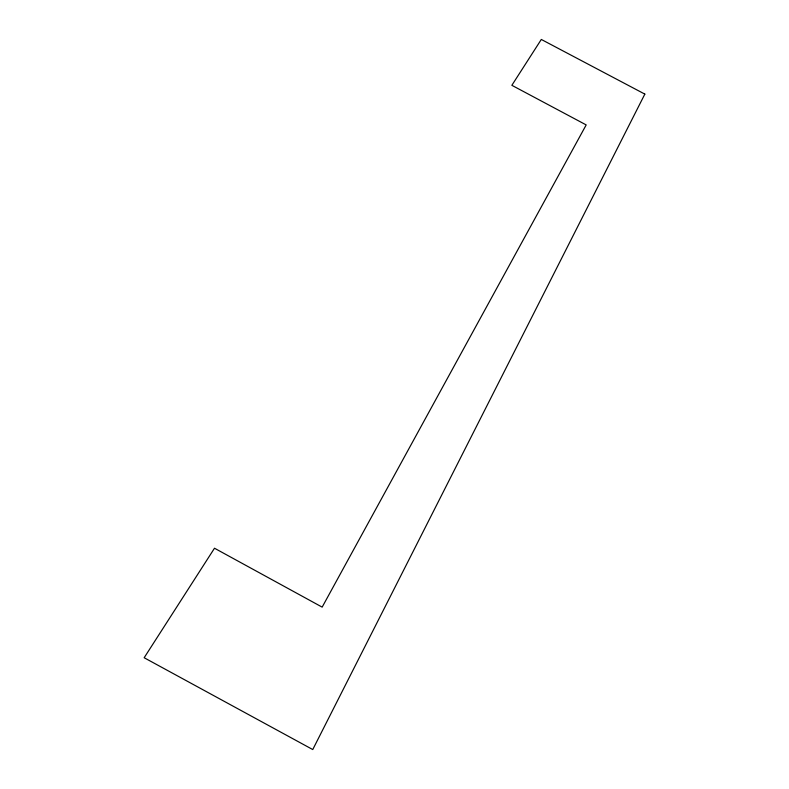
<?xml version="1.0" encoding="UTF-8"?>
<svg xmlns="http://www.w3.org/2000/svg" width="789" height="789" viewBox="0 0 789 789"><rect width="100%" height="100%" fill="white"/><g stroke="black" fill="none" stroke-linecap="round" stroke-linejoin="round"><path stroke-width="1.18" d="M644.84 94.108L312.75 749.55L144.16 657.74L214.5 548.227L322.159 607.126L586.188 124.918L511.854 85.311L541.303 39.45L644.84 94.108"/></g></svg>
